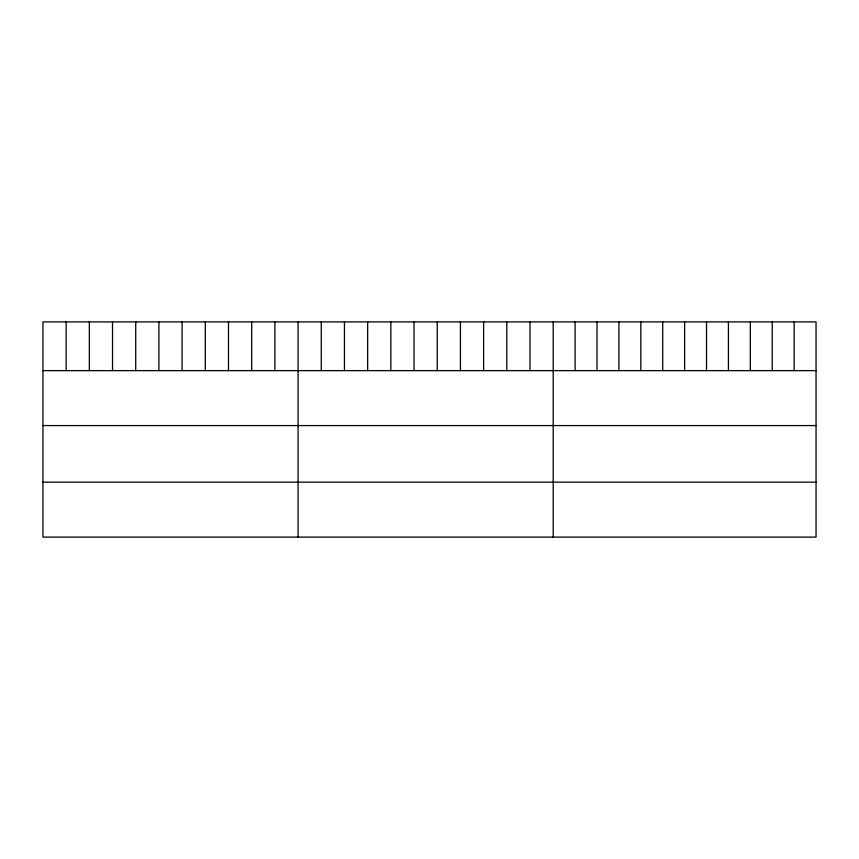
<?xml version="1.0" encoding="UTF-8"?>
<svg xmlns="http://www.w3.org/2000/svg" width="859" height="859" viewBox="0 0 859 859"><rect width="100%" height="100%" fill="white"/><g stroke="black" fill="none" stroke-linecap="round" stroke-linejoin="round"><path stroke-width="1.29" d="M816.05 370.637L816.05 537.1L42.95 537.1L42.95 321.9L816.05 321.9L816.05 370.637L42.95 370.637M42.95 425.57L816.05 425.57M42.95 482.167L816.05 482.167M794.145 321.9L794.145 370.637M772.241 321.9L772.241 370.637M750.336 321.9L750.336 370.637M728.432 321.9L728.432 370.637M706.528 321.9L706.528 370.637M684.623 321.9L684.623 370.637M662.719 321.9L662.719 370.637M640.814 321.9L640.814 370.637M618.909 321.9L618.909 370.637M597.005 321.9L597.005 370.637M575.101 321.9L575.101 370.637M553.196 321.9L553.196 537.1M530.003 321.9L530.003 370.637M506.81 321.9L506.81 370.637M483.617 321.9L483.617 370.637M460.424 321.9L460.424 370.637M437.231 321.9L437.231 370.637M414.038 321.9L414.038 370.637M390.845 321.9L390.845 370.637M367.652 321.9L367.652 370.637M344.459 321.9L344.459 370.637M321.266 321.9L321.266 370.637M298.073 321.9L298.073 537.1M274.88 321.9L274.88 370.637M251.687 321.9L251.687 370.637M228.494 321.9L228.494 370.637M205.301 321.9L205.301 370.637M182.108 321.9L182.108 370.637M158.915 321.9L158.915 370.637M135.722 321.9L135.722 370.637M112.529 321.9L112.529 370.637M89.336 321.9L89.336 370.637M66.143 321.9L66.143 370.637"/></g></svg>
